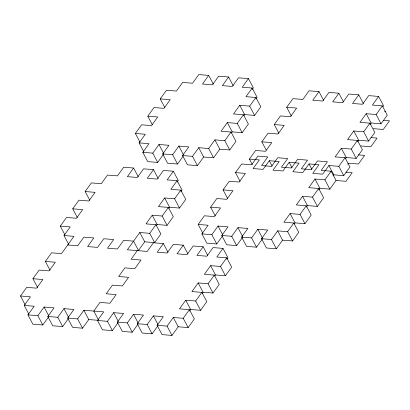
<?xml version="1.0" encoding="UTF-8"?>
<svg xmlns="http://www.w3.org/2000/svg" width="410" height="410" viewBox="0 0 410 410"><rect width="100%" height="100%" fill="white"/><g stroke="black" fill="none" stroke-linecap="round" stroke-linejoin="round"><path stroke-width="0.61" d="M64.924 234.838L60.29 226.094L66.507 217.454L76.444 218.258L82.661 209.618L72.724 208.818L78.94 200.177L88.878 200.982L95.094 192.341L85.157 191.542L91.374 182.901L101.311 183.706L107.522 175.07L117.46 175.869L123.676 167.234L133.614 168.033L138.247 176.782M140.005 142.188L135.372 133.445L141.588 124.809L151.526 125.609L157.742 116.973L147.805 116.168L154.022 107.533L163.959 108.332L170.176 99.697L160.238 98.892L166.455 90.256L176.392 91.056L182.609 82.42L192.546 83.225L198.763 74.584L208.7 75.389L213.328 84.132M25.128 304.743L20.5 295.999L26.717 287.359L36.654 288.163L42.871 279.528L32.933 278.723L39.15 270.082L49.087 270.887L55.304 262.251L45.366 261.447L51.578 252.811L61.515 253.611L73.949 236.334L64.011 235.535L70.228 226.894L60.29 226.094M143.725 151.633L139.098 142.885L145.309 134.249L135.372 133.445M28.854 314.183L24.221 305.44L30.437 296.804L20.5 295.999M163.523 154.293L157.676 162.421L147.738 161.617L142.818 152.325L149.035 143.69L139.098 142.885M48.283 317.355L42.799 324.976L32.861 324.172L27.941 314.88L34.158 306.244L24.221 305.44M133.614 168.033L127.397 176.674L137.335 177.479L143.551 168.838L153.489 169.643L158.122 178.386M142.818 152.325L152.756 153.13L158.972 144.494L168.91 145.294L162.693 153.934L167.613 163.226L177.55 164.026L183.034 156.405M208.7 75.389L202.484 84.024L212.421 84.829L218.638 76.193L228.575 76.993L233.203 85.741M27.941 314.88L37.879 315.685L44.096 307.044L54.033 307.848L47.816 316.484L52.736 325.781L62.674 326.58L68.157 318.959M153.489 169.643L147.277 178.278L157.214 179.083L163.426 170.442L173.363 171.247L178.283 180.538L177.187 182.066M162.693 153.934L172.63 154.734L178.847 146.098L188.784 146.903L182.568 155.539L187.488 164.83L197.425 165.635L203.642 156.994L213.579 157.799L219.796 149.163L229.733 149.963L235.95 141.327L231.03 132.035L221.092 131.231L227.304 122.595L237.241 123.395L242.161 132.686L248.378 124.051L243.458 114.759L233.521 113.954L239.737 105.319L249.675 106.118L254.595 115.41L260.811 106.774L255.891 97.483L245.954 96.678L252.17 88.042L257.09 97.334L255.994 98.856M228.575 76.993L222.358 85.634L232.296 86.433L238.512 77.797L248.45 78.602L253.37 87.894L252.273 89.416M47.816 316.484L57.754 317.289L63.97 308.653L73.908 309.453L67.691 318.093L72.611 327.385L82.548 328.19L88.765 319.549L98.082 320.302M173.363 171.247L167.152 179.887L177.089 180.687L182.009 189.979L180.907 191.506M182.568 155.539L192.505 156.343L198.722 147.702L208.659 148.507L213.579 157.799M248.45 78.602L242.233 87.238L252.17 88.042M67.691 318.093L77.628 318.898L83.845 310.257L103.72 311.861L97.503 320.502L102.423 329.794L112.361 330.598L117.849 322.972M177.089 180.687L170.873 189.328L180.81 190.127L185.73 199.424L179.513 208.06L174.593 198.768L164.656 197.963L158.439 206.604L168.377 207.404L173.297 216.695L167.08 225.336L162.16 216.044L152.223 215.24L146.006 223.88L155.943 224.68L160.863 233.972L154.647 242.612L149.727 233.321L139.789 232.516L127.356 249.792L147.236 251.397L153.448 242.761L163.385 243.566L168.018 252.309M208.659 148.507L214.876 139.871L224.813 140.671L229.733 149.963M137.294 250.597L131.082 259.233L141.019 260.037L134.803 268.673L124.865 267.873L118.649 276.509L128.586 277.314L122.37 285.949L112.432 285.145L106.216 293.785L116.153 294.59L109.936 303.226L99.999 302.421L93.782 311.062L98.415 319.805M149.727 233.321L155.943 224.68M162.16 216.044L168.377 207.404M174.593 198.768L180.81 190.127M154.647 242.612L144.709 241.808L138.493 250.448L133.573 241.152L123.635 240.352L117.419 248.988L107.481 248.188L113.698 239.548L103.761 238.743L97.544 247.384L87.607 246.579L93.823 237.943L83.886 237.139L77.669 245.774L67.732 244.975M156.41 225.546L157.143 224.531L167.08 225.336M168.843 208.275L169.576 207.255L179.513 208.06M224.813 140.671L231.03 132.035M237.241 123.395L243.458 114.759M249.675 106.118L255.891 97.483M231.496 132.901L232.224 131.887L242.161 132.686M243.924 115.625L244.657 114.61L254.595 115.41M97.503 320.502L107.44 321.307L113.657 312.666L123.594 313.471L117.378 322.106L122.298 331.398L132.235 332.202L138.088 324.074M163.385 243.566L157.173 252.201L167.111 253.006L173.322 244.365L183.26 245.17L187.893 253.913M117.378 322.106L127.315 322.911L133.532 314.275L143.469 315.075L137.258 323.715L142.173 333.007L152.11 333.807L157.599 326.186M183.26 245.17L177.048 253.805L186.986 254.61L193.197 245.974L203.14 246.774L207.767 255.522M202.812 233.182L198.179 224.439L204.395 215.798L214.333 216.603L220.549 207.967L210.612 207.163L216.828 198.522L226.766 199.327L232.982 190.691L223.045 189.886L229.262 181.251L239.199 182.05L245.416 173.415L235.478 172.61L241.695 163.974L251.632 164.774L257.849 156.138L267.786 156.943L261.57 165.578L271.507 166.383L277.724 157.742L287.661 158.547L281.444 167.183L291.382 167.987L297.598 159.352L307.536 160.151L301.319 168.792L311.257 169.591L317.473 160.956L327.411 161.76L321.194 170.396L331.131 171.201L336.051 180.492L345.989 181.297L352.205 172.656L345.994 172.154M252.293 164.579L249.398 159.111L255.614 150.475L265.552 151.275L271.768 142.639L261.831 141.834L268.048 133.199L277.985 133.998L284.202 125.363L274.264 124.558L280.476 115.922L290.413 116.727L296.63 108.086L286.692 107.282L292.909 98.646L302.846 99.451L309.063 90.81L319 91.614L323.633 100.358M222.246 236.355L216.762 243.976L206.819 243.171L201.904 233.879L208.116 225.244L198.179 224.439M137.258 323.715L147.195 324.515L153.407 315.879L163.344 316.684L157.132 325.32L162.052 334.611L171.99 335.416L178.201 326.775L188.139 327.58L194.355 318.944L189.435 309.652L179.498 308.848L185.715 300.207L195.652 301.012L200.572 310.303L206.789 301.668L201.869 292.376L191.931 291.571L198.148 282.931L208.085 283.735L213.005 293.027L219.222 284.391L214.302 275.1L204.364 274.295L210.581 265.659L220.518 266.459L225.438 275.751L231.655 267.115L226.735 257.823L216.798 257.019L223.014 248.383L227.934 257.675L226.832 259.197M203.14 246.774L196.923 255.415L206.86 256.214L213.077 247.578L223.014 248.383M201.904 233.879L211.842 234.684L218.053 226.043L227.991 226.848L221.779 235.483L226.699 244.775L236.637 245.58L242.484 237.451M382.812 106.738L383.545 105.724L378.625 96.432L372.408 105.068L382.345 105.872L387.265 115.164L381.049 123.805L376.129 114.513L366.191 113.708L359.98 122.344L369.917 123.149L374.837 132.44L368.621 141.081L363.701 131.784L353.763 130.985L347.547 139.62L357.484 140.425L362.404 149.717L356.187 158.352L351.267 149.061L341.33 148.261L335.113 156.897L345.051 157.701L349.971 166.993L343.754 175.629L338.834 166.337L328.897 165.537L322.68 174.173L312.743 173.368L318.959 164.733L309.022 163.928L302.805 172.569L292.868 171.764L299.085 163.129L289.147 162.324L282.931 170.96L272.993 170.16L279.21 161.519L269.273 160.715L263.056 169.356L253.119 168.551L259.335 159.915L249.398 159.111M319 91.614L312.784 100.25L322.721 101.055L328.938 92.419L338.875 93.219L343.508 101.967M157.132 325.32L167.07 326.124L173.281 317.483L183.219 318.288L188.139 327.58M221.779 235.483L231.717 236.288L237.928 227.652L247.871 228.452L241.654 237.093L246.574 246.384L256.511 247.184L262.359 239.056M338.875 93.219L332.659 101.859L342.596 102.659L348.813 94.023L358.75 94.828L363.383 103.571M183.219 318.288L189.435 309.652M195.652 301.012L201.869 292.376M208.085 283.735L214.302 275.1M220.518 266.459L226.735 257.823M189.538 311.026L190.635 309.499L200.572 310.303M202.335 293.242L203.068 292.228L213.005 293.027M214.768 275.966L215.501 274.951L225.438 275.751M241.654 237.093L251.591 237.892L257.808 229.257L267.745 230.061L261.529 238.697L266.449 247.988L276.386 248.793L282.603 240.152L292.54 240.957L298.752 232.321L293.832 223.03L283.894 222.225L290.111 213.584L300.048 214.389L304.968 223.681L311.185 215.045L306.265 205.753L296.327 204.949L302.544 196.313L312.481 197.113L317.401 206.404L323.618 197.769L318.698 188.477L308.761 187.672L314.977 179.037L324.915 179.836L329.835 189.128L336.051 180.492M358.75 94.828L352.533 103.463L362.471 104.268L368.687 95.627L378.625 96.432M261.529 238.697L271.466 239.501L277.683 230.861L287.62 231.665L292.54 240.957M287.62 231.665L293.832 223.03M300.048 214.389L306.265 205.753M312.481 197.113L318.698 188.477M324.915 179.836L331.131 171.201M294.303 223.896L295.031 222.876L304.968 223.681M306.367 207.127L307.464 205.605L317.401 206.404M318.801 189.85L319.897 188.328L329.835 189.128M338.834 166.337L345.051 157.701M351.267 149.061L357.484 140.425M363.701 131.784L369.917 123.149M376.129 114.513L382.345 105.872M333.084 175.844L333.817 174.829L343.754 175.629M345.517 158.567L346.25 157.553L356.187 158.352M357.587 141.798L358.683 140.276L368.621 141.081M370.015 124.522L371.111 123L381.049 123.805M347.752 164.231L348.485 163.216L358.422 164.02L364.633 155.38L358.427 154.877M384.534 111.289L385.779 111.387M383.288 120.33L389.5 120.827L383.283 129.468L373.346 128.663M370.855 137.601L377.067 138.103L370.85 146.744L360.913 145.939M366.191 113.708L371.111 123M353.763 130.985L358.683 140.276M341.33 148.261L346.25 157.553M328.897 165.537L333.817 174.829M286.692 107.282L291.325 116.03M309.022 163.928L311.918 169.397M314.977 179.037L319.897 188.328M274.264 124.558L278.892 133.306M289.147 162.324L292.043 167.787M302.544 196.313L307.464 205.605M261.831 141.834L266.172 150.034M269.273 160.715L272.168 166.183M239.737 105.319L244.657 114.61M290.111 213.584L295.031 222.876M227.304 122.595L232.224 131.887M277.683 230.861L282.603 240.152M271.466 239.501L276.386 248.793M235.478 172.61L240.106 181.358M214.876 139.871L219.796 149.163M257.808 229.257L262.436 238M251.591 237.892L256.511 247.184M223.045 189.886L227.673 198.63M198.722 147.702L203.642 156.994M237.928 227.652L242.561 236.396M192.505 156.343L197.425 165.635M160.238 98.892L164.871 107.64M231.717 236.288L236.637 245.58M178.847 146.098L183.475 154.842M210.612 207.163L215.245 215.906M218.053 226.043L222.686 234.792M172.63 154.734L177.55 164.026M211.842 234.684L216.762 243.976M147.805 116.168L152.438 124.912M158.972 144.494L163.6 153.237M152.756 153.13L157.676 162.421M210.581 265.659L215.501 274.951M164.656 197.963L169.576 207.255M198.148 282.931L203.068 292.228M152.223 215.24L157.143 224.531M185.715 300.207L190.635 309.499M139.789 232.516L144.709 241.808M173.281 317.483L178.201 326.775M167.07 326.124L171.99 335.416M153.407 315.879L158.04 324.623M85.157 191.542L89.785 200.285M147.195 324.515L152.11 333.807M133.532 314.275L138.165 323.018M72.724 208.818L77.352 217.561M127.315 322.911L132.235 332.202M113.657 312.666L118.29 321.414M64.011 235.535L68.644 244.278M107.44 321.307L112.361 330.598M83.845 310.257L88.765 319.549M77.628 318.898L82.548 328.19M45.366 261.447L49.994 270.19M63.97 308.653L68.603 317.396M57.754 317.289L62.674 326.58M32.933 278.723L37.561 287.466M44.096 307.044L48.728 315.792M37.879 315.685L42.799 324.976"/></g></svg>
